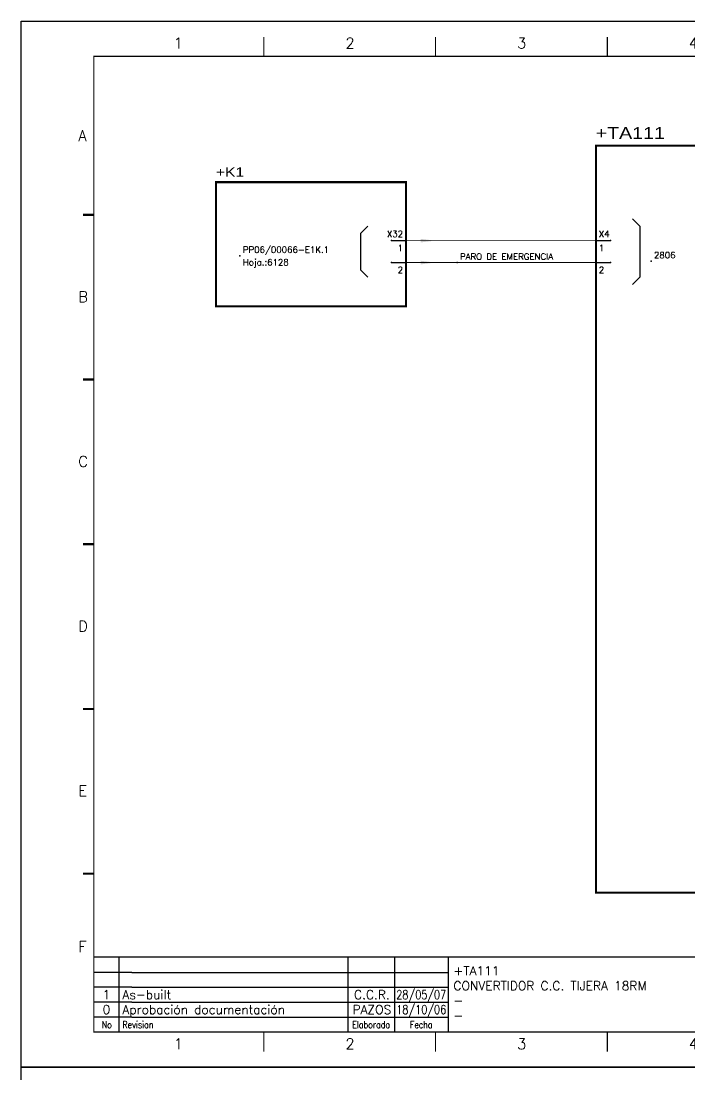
# Model space of a CAD drawing. Extents: x -4 to 416, y -4762 to 287.
# Drawn here: x -3.7 to 186.3, y -12.4 to 286.8 of the extents above; entities that cross this region are included whole.
import ezdxf
from ezdxf.enums import TextEntityAlignment as Align

# ---------------------------------------------------------------- set-up
doc = ezdxf.new("R2010")
doc.units = 0
doc.header["$LTSCALE"] = 10
doc.header["$MEASUREMENT"] = 0
doc.linetypes.add('DASHDOT', pattern=[1, 0.5, -0.25, 0, -0.25])
doc.layers.get('0').update_dxf_attribs({"linetype": 'CONTINUOUS'})
for name, color, linetype in [('1', 7, 'CONTINUOUS'), ('10', 5, 'CONTINUOUS'), ('2', 7, 'CONTINUOUS'), ('8', 1, 'CONTINUOUS'), ('9', 6, 'CONTINUOUS'), ('DIBUJO', 7, 'CONTINUOUS'), ('NODE', 7, 'CONTINUOUS')]:
    doc.layers.add(name, color=color, linetype=linetype)
doc.styles.add('HELV', font='HELVBLD.SHX', dxfattribs={"width": 1.2})
doc.styles.add('HELVETICA', font='HELV.SHX')
doc.styles.add('LABEL', font='SIMPLEX', dxfattribs={"width": 0.8, "height": 4})
doc.styles.add('ROMANS', font='romans')
doc.styles.get("Standard").update_dxf_attribs({"font": 'simplex'})

# ---------------------------------------------------------------- blocks, each defined once
blk = doc.blocks.new('newcajec')
at = {"layer": '1'}
for p, q in [((179.4, 20.84999999999999), (0.1303441721052074, 20.84999999999999)), ((7, 20.84999999999999), (7, 0)), ((71, 20.84999999999999), (71, 0)), ((84, 20.84999999999999), (84, 0.08964143426294768)), ((99, 20.84999999999999), (99, 0)), ((215.2, 20.79999999999999), (215.2, 0)), ((184.6434108527132, 20.17582254554676), (184.806079472624, 20.01315011347727)), ((184.806079472624, 20.01315011347727), (185.1814685954953, 20.25090212957883)), ((10.6, 16.64), (0, 16.64)), ((10.6, 16.64), (99.00000000000001, 16.64)), ((10.6, 12.48), (0, 12.48)), ((10.6, 12.48), (99.00000000000001, 12.48)), ((179.4, 13.86666666), (215.2, 13.86666666)), ((368, 14.06084184883153), (368, 0)), ((10.6, 8.32), (0, 8.32)), ((10.6, 8.32), (99.00000000000001, 8.32)), ((179.4, 6.93333333), (267.6330803594942, 6.93333333)), ((267.6330803594942, 6.93333333), (302.5, 6.93333333)), ((270.6330803594942, 6.908826233307309), (270.6330803594942, 0)), ((282.0665401797471, 6.93333333), (282.0665401797471, 0)), ((368, 6.93333333), (383, 6.93333333)), ((10.6, 4.16), (0, 4.16)), ((10.6, 4.16), (99.00000000000001, 4.16))]:
    blk.add_line(p, q, dxfattribs=at)
for points in [[(47.50000000000003, 272.5, 0.3, 0.3, 0), (47.50000000000003, 277.9125820568927, 0.3, 0.3, 0)], [(95.50000000000003, 272.5, 0.3, 0.3, 0), (95.50000000000003, 277.9125820568927, 0.3, 0.3, 0)], [(143.5000000000001, 272.5, 0.3, 0.3, 0), (143.5000000000001, 277.9125820568927, 0.3, 0.3, 0)], [(191.5000000000001, 272.5, 0.3, 0.3, 0), (191.5000000000001, 277.9125820568927, 0.3, 0.3, 0)], [(239.5000000000001, 272.5, 0.3, 0.3, 0), (239.5000000000001, 277.9125820568927, 0.3, 0.3, 0)], [(287.5000000000001, 272.5, 0.3, 0.3, 0), (287.5000000000001, 277.9125820568927, 0.3, 0.3, 0)], [(335.5000000000001, 272.5, 0.3, 0.3, 0), (335.5000000000001, 277.9125820568927, 0.3, 0.3, 0)], [(-2.989059080962793, 228.2254404700672, 0.6, 0.6, 0), (-0.1817779831361044, 228.2254404700672, 0.6, 0.6, 0)], [(383.0109409190372, 228.2254404700672, 0.6, 0.6, 0), (385.8182220168639, 228.2254404700672, 0.6, 0.6, 0)], [(-2.989059080962793, 182.2254404700672, 0.6, 0.6, 0), (-0.1817779831361044, 182.2254404700672, 0.6, 0.6, 0)], [(383.0109409190372, 182.2254404700672, 0.6, 0.6, 0), (385.8182220168639, 182.2254404700672, 0.6, 0.6, 0)], [(-2.989059080962793, 136.2254404700672, 0.6, 0.6, 0), (-0.1817779831361044, 136.2254404700672, 0.6, 0.6, 0)], [(383.0109409190372, 136.2254404700672, 0.6, 0.6, 0), (385.8182220168639, 136.2254404700672, 0.6, 0.6, 0)], [(-2.989059080962793, 90.2254404700672, 0.6, 0.6, 0), (-0.1817779831361044, 90.2254404700672, 0.6, 0.6, 0)], [(383.0109409190372, 90.2254404700672, 0.6, 0.6, 0), (385.8182220168639, 90.2254404700672, 0.6, 0.6, 0)], [(-2.989059080962793, 44.22544047006719, 0.6, 0.6, 0), (-0.1817779831361044, 44.22544047006719, 0.6, 0.6, 0)], [(383.0109409190372, 44.22544047006719, 0.6, 0.6, 0), (385.8182220168639, 44.22544047006719, 0.6, 0.6, 0)], [(383, 20.79999999999999, 0.3, 0.3, 0), (179.4, 20.79999999999999, 0.3, 0.3, 0), (179.4, 0, 0.3, 0.3, 0)], [(302.5, 20.79999999999999, 0.3, 0.3, 0), (302.5, 0, 0.3, 0.3, 0)], [(302.5, 14, 0.3, 0.3, 0), (383, 14, 0.3, 0.3, 0)], [(47.50000000000004, -5.50000000000002, 0.3, 0.3, 0), (47.50000000000004, -0.08741794310727435, 0.3, 0.3, 0)], [(95.50000000000003, -5.50000000000002, 0.3, 0.3, 0), (95.50000000000003, -0.08741794310727435, 0.3, 0.3, 0)], [(143.5000000000001, -5.50000000000002, 0.3, 0.3, 0), (143.5000000000001, -0.08741794310727435, 0.3, 0.3, 0)], [(191.5000000000001, -5.50000000000002, 0.3, 0.3, 0), (191.5000000000001, -0.08741794310727435, 0.3, 0.3, 0)], [(239.5000000000001, -5.50000000000002, 0.3, 0.3, 0), (239.5000000000001, -0.08741794310727435, 0.3, 0.3, 0)], [(287.5000000000001, -5.50000000000002, 0.3, 0.3, 0), (287.5000000000001, -0.08741794310727435, 0.3, 0.3, 0)], [(335.5000000000001, -5.50000000000002, 0.3, 0.3, 0), (335.5000000000001, -0.08741794310727435, 0.3, 0.3, 0)]]:
    blk.add_lwpolyline(points, format="xyseb", dxfattribs=at)
at = {"layer": '1', "const_width": 0.3}
blk.add_lwpolyline([(0, 0), (0, 272.5), (383, 272.5), (383, 0)], close=True, dxfattribs=at)
at = {"layer": '2', "color": 14}
for p, q in [((221.418090625, 4.694274193107214), (221.418090625, 5.808488255607214)), ((221.418090625, 2.465846068107213), (221.418090625, 3.580060130607212))]:
    blk.add_line(p, q, dxfattribs=at)
for points in [[(220.05064609375, 5.808488255607214), (220.05064609375, 6.922702318107211), (226.73593046875, 5.808488255607214), (226.73593046875, 6.922702318107211)], [(221.418090625, 2.465846068107213), (220.05064609375, 2.465846068107213), (221.418090625, 5.808488255607214), (220.05064609375, 5.808488255607214)], [(221.418090625, 4.694274193107214), (224.254271875, 4.694274193107214), (221.418090625, 3.580060130607212), (224.254271875, 3.580060130607212)], [(224.254271875, 5.808488255607214), (225.3684859375, 5.808488255607214), (225.3684859375, 4.694274193107214)], [(224.254271875, 3.580060130607212), (225.3684859375, 3.580060130607212), (225.3684859375, 2.465846068107213)], [(225.3684859375, 5.808488255607214), (226.73593046875, 5.808488255607214), (225.3684859375, 1.351632005607213), (226.73593046875, 1.351632005607213)], [(224.254271875, 0.2374179431072125), (224.254271875, 2.465846068107213), (220.05064609375, 0.2374179431072125), (220.05064609375, 2.465846068107213)], [(226.73593046875, 1.351632005607213), (226.73593046875, 0.2374179431072125), (224.254271875, 1.351632005607213), (224.254271875, 0.2374179431072125)]]:
    blk.add_solid(points, dxfattribs=at)
at = {"layer": '1', "style": 'ROMANS'}
for s, p in [('1', (22.29321663019694, 274.6822757111598)), ('2', (70.29321663019694, 274.6822757111598)), ('3', (118.2932166301969, 274.6822757111598)), ('4', (166.2932166301969, 274.6822757111598)), ('5', (214.2932166301969, 274.6822757111598)), ('6', (262.293216630197, 274.6822757111598)), ('7', (310.293216630197, 274.6822757111598)), ('8', (357.793216630197, 274.6822757111598)), ('A', (-4.369531937893967, 248.8361050328228)), ('A', (384.130468062106, 248.8361050328228)), ('B', (-4.369531937893967, 203.8361050328228)), ('B', (384.130468062106, 203.8361050328228)), ('C', (-4.369531937893967, 157.8361050328228)), ('C', (384.130468062106, 157.8361050328228)), ('D', (-4.369531937893967, 111.8361050328228)), ('D', (384.130468062106, 111.8361050328228)), ('E', (-4.369531937893967, 65.8361050328228)), ('E', (384.130468062106, 65.8361050328228)), ('F', (-4.369531937893967, 22.33610503282279)), ('F', (384.130468062106, 22.33610503282279)), ('1', (22.29321663019694, -4.817724288840244)), ('2', (70.29321663019694, -4.817724288840244)), ('3', (118.2932166301969, -4.817724288840244)), ('4', (166.2932166301969, -4.817724288840244)), ('5', (214.2932166301969, -4.817724288840244)), ('6', (262.293216630197, -4.817724288840244)), ('7', (310.293216630197, -4.817724288840244)), ('8', (357.793216630197, -4.817724288840244))]:
    blk.add_text(s, height=3, dxfattribs=at).set_placement(p)
at = {"layer": '1', "style": 'LABEL', "width": 0.8}
for s, p in [('Diseno comprobado por', (179.7314614292997, 18.27223571085374)), ('Dibujo comprobado por', (179.8050291925395, 11.4678814488418)), ('Hoja', (368.3783582875667, 11.66394739740196)), ('Dibujado por', (179.8266890074166, 4.640500723763907)), ('Fecha', (285.7145387337263, 4.296982269486556)), ('Cont', (368.4287365512884, 4.459855685207977)), ('No', (2.226666121281127, 1.047317943107212)), ('Revision', (7.999999999999986, 1.047317943107211))]:
    blk.add_text(s, height=2, dxfattribs=at).set_placement(p)
for s, p in [('Dept', (274.6061509242405, 4.441269529660175)), ('Elaborado', (77.5, 1.047317943107211)), ('Fecha', (91.5, 1.047317943107211))]:
    blk.add_text(s, height=2, dxfattribs=at).set_placement(p, align=Align.CENTER)
at = {"layer": '10', "style": 'ROMANS'}
for tag, p in [('REV41', (3.5, 18.74499999999998)), ('REV43', (77.69972273858866, 18.74499999999998)), ('REV31', (3.5, 14.58499999999999)), ('REV33', (77.69972273858866, 14.58499999999999)), ('REV21', (3.5, 10.42499999999999)), ('REV23', (77.69972273858866, 10.42499999999999)), ('REV11', (3.5, 6.265000000000002)), ('REV13', (77.69972273858866, 6.265000000000002))]:
    blk.add_attdef(tag, text='', height=2.5, dxfattribs=at).set_placement(p, align=Align.MIDDLE)
for tag, p, height in [('REV42', (7.999999999999986, 17.49499999999998), 2.5), ('SHEETNAME1', (100.5, 15.82514432423481), 2.5), ('DOCUMENTTYPE', (216.431556680333, 16.80300784715599), 2.5), ('NOTA', (305.324267012746, 15.80181941457773), 3), ('REV32', (7.999999999999986, 13.33499999999999), 2.5), ('DESIGNCHECK', (180.7368689439597, 14.83229733012664), 2.5), ('OBJECT', (216.431556680333, 12.40274635088354), 2.5), ('SHEETNAME2', (100.5, 11.66514432423481), 2.5), ('ORDER', (305.324267012746, 7.301819414577723), 4.5), ('REV22', (7.999999999999986, 9.174999999999999), 2.5), ('SHEETNAME3', (100.5, 7.505144324234807), 2.5), ('DRAWINGCHECK', (180.5313437479052, 7.714149530439984), 2.5), ('CUSTOMER', (216.431556680333, 8.084891464683468), 2.5), ('REV12', (7.999999999999986, 5.015000000000002), 2.5), ('SHEETNAME4', (100.5, 3.345144324234811), 2.5), ('USER', (180.634361454448, 0.7089454855303376), 2.5), ('DEPARTMENT', (271.9308878022507, 1.045088830057653), 2.5), ('DOCUMENT_ID', (305.324267012746, 0.9341589120460885), 4.4)]:
    blk.add_attdef(tag, p, '', height=height, dxfattribs=at)
for tag, width, p, p2 in [('REV44', 1.221199022953692, (84.52509332113708, 17.49499999999998), (98.48165358346499, 17.49499999999998)), ('REV34', 1.221199022953692, (84.52509332113708, 13.33499999999998), (98.48165358346499, 13.33499999999998)), ('REV24', 1.221199022953692, (84.52509332113708, 9.174999999999988), (98.48165358346499, 9.174999999999988)), ('REV14', 1.221199022953692, (84.52509332113708, 5.014999999999999), (98.48165358346499, 5.014999999999999)), ('CREATED2', 7.039914616041486, (282.7069601254168, 1.045088830057653), (301.1448317388588, 1.045088830057653))]:
    blk.add_attdef(tag, text='', height=2.5, dxfattribs=dict(at, width=width)).set_placement(p, p2, align=Align.FIT)
for tag, p in [('SHEET', (382, 7.433333330000005)), ('NEXTSHEET', (382, 0.5000000000000018))]:
    blk.add_attdef(tag, text='', height=2.5, dxfattribs=at).set_placement(p, align=Align.RIGHT)
at = {"layer": 'DIBUJO', "color": 14, "style": 'HELVETICA', "width": 1.3}
blk.add_text('RUSSULA S.A.', height=3, dxfattribs=at).set_placement((229, 2.191446348186597))
blk = doc.blocks.new('NOD', base_point=(237.5, 170))
at = {"layer": 'NODE'}
blk.add_point((237.5, 170), dxfattribs=at)
blk = doc.blocks.new('$$PLL21')
blk.add_line((-2.5, 0), (2.5, 0))
at = {"layer": '2'}
for p in [(-2.5, 0), (2.5, 0)]:
    blk.add_blockref('NOD', p, dxfattribs=at)
at = {"layer": '8'}
blk.add_attdef('*A', (-1.5, -3.574999999999989), '', height=2.15, dxfattribs=at)
at = {"layer": '9'}
blk.add_attdef('ID', (-1.5, 1.25), '', height=2.15, dxfattribs=at)
blk = doc.blocks.new('$PP313')
at = {"layer": '2'}
blk.add_blockref('NOD', (0, 0), dxfattribs=at)
at = {"layer": '8'}
blk.add_attdef('1A', (1, -3.324999999999989), '', height=2.15, dxfattribs=at)
at = {"layer": '9'}
blk.add_attdef('ID', (1, 1), '', height=2.15, dxfattribs=at)
blk = doc.blocks.new('$$PLR12')
blk.add_line((-2.5, 0), (2.5, 0))
at = {"layer": '2'}
for p in [(-2.5, 0), (2.5, 0)]:
    blk.add_blockref('NOD', p, dxfattribs=at)
at = {"layer": '8'}
blk.add_attdef('*A', text='', height=2.15, dxfattribs=at).set_placement((1.5, -3.574999999999989), align=Align.RIGHT)
at = {"layer": '9'}
blk.add_attdef('ID', text='', height=2.15, dxfattribs=at).set_placement((1.5, 1.25), align=Align.RIGHT)

msp = doc.modelspace()

# ---------------------------------------------------------------- linework, layer by layer
at = {"layer": '2'}
for p, q in [((169.9787706104085, 230.6515286223197), (172.0535846638667, 228.5767145688615)), ((94.82208867282857, 228.5767145688615), (92.74727461937016, 226.5019005154034)), ((172.0535846638667, 228.5767145688615), (172.0535846638667, 214.0530161946542)), ((92.74727461937016, 226.5019005154034), (92.74727461937016, 216.1278302481124)), ((92.74727461937016, 216.1278302481124), (94.82208867282857, 214.0530161946542)), ((172.0535846638667, 214.0530161946542), (169.9787706104085, 211.978202141196))]:
    msp.add_line(p, q, dxfattribs=at)
at = {"layer": '2', "color": 3, "linetype": 'DASHDOT'}
for points in [[(159.6047003431176, 251.3996691569016, 0.5809479349682924, 0.5809479349682924, 0), (259.1957749091106, 251.3996691569016, 0.5809479349682924, 0.5809479349682924, 0), (259.1957749091106, 39.35416463199662, 0.5809479349682924, 0.5809479349682924, 0), (159.6047003431176, 39.35416463199662, 0.5809479349682924, 0.5809479349682924, 0), (159.6047003431176, 251.3996691569016, 0.5809479349682924, 0.5809479349682924, 0)], [(51.71436956329188, 241.0255988896107, 0.5809479349682924, 0.5809479349682924, 0), (105.6595349532047, 241.0255988896107, 0.5809479349682924, 0.5809479349682924, 0), (105.6595349532047, 205.7537599808215, 0.5809479349682924, 0.5809479349682924, 0), (51.71436956329188, 205.7537599808215, 0.5809479349682924, 0.5809479349682924, 0), (51.71436956329188, 241.0255988896107, 0.5809479349682924, 0.5809479349682924, 0)]]:
    msp.add_lwpolyline(points, format="xyseb", dxfattribs=at)
at = {"layer": '2'}
for points in [[(163.754328450034, 224.4270864619452, 0.2489776864149825, 0.2489776864149825, 0), (101.5099068462884, 224.4270864619452, 0.2489776864149825, 0.2489776864149825, 0)], [(163.754328450034, 218.2026443015706, 0.2489776864149825, 0.2489776864149825, 0), (101.5099068462884, 218.2026443015706, 0.2489776864149825, 0.2489776864149825, 0)]]:
    msp.add_lwpolyline(points, format="xyseb", dxfattribs=at)
for points in [[(113.9587911670375, 224.4270864619452), (109.8091630601211, 223.9083829485807), (109.8091630601211, 224.9457899753097)], [(113.9587911670375, 218.2026443015706), (109.8091630601211, 217.6839407882061), (109.8091630601211, 218.7213478149352)]]:
    msp.add_solid(points, dxfattribs=at)
at = {"layer": 'DIBUJO'}
for points in [[(-3.675229357798329, 286.7625820568917), (416.3247706422017, 286.7625820568917), (416.3247706422017, -10.23741794310826), (-3.675229357798329, -10.23741794310826), (-3.675229357798329, 286.7625820568917)], [(-3.675229357798344, -10.23741794310826), (416.3247706422017, -10.23741794310826), (416.3247706422017, -307.2374179431083), (-3.675229357798344, -307.2374179431083), (-3.675229357798344, -10.23741794310826)]]:
    msp.add_lwpolyline(points, dxfattribs=at)

# ---------------------------------------------------------------- block references
at = {"layer": '2', "color": 7}
ref = msp.add_blockref('newcajec', (17.00000000000001, -0.2181060348921902), dxfattribs=dict(at, xscale=1.016442892079945, yscale=1.016442892079945, zscale=1.016442892079945))
ref.add_attrib('REV24', '28/05/07', dxfattribs={"layer": '10', "height": 2.541107230199862, "style": 'ROMANS', "width": 0.7281683615127607}).set_placement((102.9149303086638, 9.107757499941293), (117.1009767851924, 9.107757499941293), align=Align.FIT)
ref.add_attrib('SHEETNAME3', '-', (119.1525106540344, 7.410444567510421), dxfattribs={"layer": '10', "height": 2.541107230199862, "style": 'ROMANS'})
ref.add_attrib('SHEETNAME2', 'CONVERTIDOR C.C. TIJERA 18RM', (119.1525106540344, 11.638846998563), dxfattribs={"layer": '10', "height": 2.541107230199862, "style": 'ROMANS'})
ref.add_attrib('SHEETNAME1', '+TA111', (119.1525106540344, 15.86724942961556), dxfattribs={"layer": '10', "height": 2.541107230199862, "style": 'ROMANS'})
ref.add_attrib('USER', 'J.PAZOS', (200.6045127657732, 0.502496564747287), dxfattribs={"layer": '10', "height": 2.541107230199862, "style": 'ROMANS'})
ref.add_attrib('DRAWINGCHECK', 'J.L.C.C.', (200.4998011501995, 7.622886423765376), dxfattribs={"layer": '10', "height": 2.541107230199862, "style": 'ROMANS'})
ref.add_attrib('DESIGNCHECK', 'J.M. CEDEIRA', (200.7087057748724, 14.85807715953138), dxfattribs={"layer": '10', "height": 2.541107230199862, "style": 'ROMANS'})
ref.add_attrib('REV22', 'As-built', (25.13154313663956, 9.107757499941304), dxfattribs={"layer": '10', "height": 2.541107230199862, "style": 'ROMANS'})
ref.add_attrib('REV12', 'Aprobación documentación', (25.13154313663956, 4.879355068888737), dxfattribs={"layer": '10', "height": 2.541107230199862, "style": 'ROMANS'})
ref.add_attrib('REV21', '1', dxfattribs={"layer": '10', "height": 2.541107230199862, "style": 'ROMANS'}).set_placement((20.55755012227982, 10.37831111504123), align=Align.MIDDLE)
ref.add_attrib('REV11', '0', dxfattribs={"layer": '10', "height": 2.541107230199862, "style": 'ROMANS'}).set_placement((20.55755012227982, 6.149908683988667), align=Align.MIDDLE)
ref.add_attrib('SHEETNAME4', '-', (119.1525106540344, 3.182042136457854), dxfattribs={"layer": '10', "height": 2.541107230199862, "style": 'ROMANS'})
ref.add_attrib('REV14', '18/10/06', dxfattribs={"layer": '10', "height": 2.541107230199862, "style": 'ROMANS', "width": 0.7281683615127605}).set_placement((102.9149303086638, 4.879355068888733), (117.1009767851924, 4.879355068888733), align=Align.FIT)
ref.add_attrib('REV23', 'C.C.R.', dxfattribs={"layer": '10', "height": 2.541107230199862, "style": 'ROMANS'}).set_placement((95.97733089422093, 10.37831111504123), align=Align.MIDDLE)
ref.add_attrib('REV13', 'PAZOS', dxfattribs={"layer": '10', "height": 2.541107230199862, "style": 'ROMANS'}).set_placement((95.97733089422093, 6.149908683988667), align=Align.MIDDLE)
ref.add_attrib('DOCUMENT_ID', 'PP06/0066-E1A.11', (327.3446809846248, 0.7314131513301909), dxfattribs={"layer": '10', "height": 4.472348725151758, "style": 'ROMANS', "width": 0.9})
ref.add_attrib('ORDER', 'PP06/0066', (327.3446809846248, 7.203776408306682), dxfattribs={"layer": '10', "height": 4.573993014359752, "style": 'ROMANS'})
ref.add_attrib('CUSTOMER', 'ACINDAR', (236.9903174095222, 7.999724427623136), dxfattribs={"layer": '10', "height": 2.541107230199862, "style": 'ROMANS'})
ref.add_attrib('OBJECT', 'TREN DE ROLLOS Y BARRAS', (236.9903174095222, 12.38857733573386), dxfattribs={"layer": '10', "height": 2.541107230199862, "style": 'ROMANS'})
ref.add_attrib('DOCUMENTTYPE', 'ESQUEMA ELECTRICO', (236.9903174095222, 16.86119185691305), dxfattribs={"layer": '10', "height": 2.541107230199862, "style": 'ROMANS'})
ref.add_attrib('CREATED2', '05/10/06', dxfattribs={"layer": '10', "height": 2.541107230199862, "style": 'ROMANS', "width": 0.9619759102665372}).set_placement((304.3554801610083, 0.8441670780120569), (323.096523707574, 0.8441670780120569), align=Align.FIT)
ref.add_attrib('DEPARTMENT', 'ELEC', (293.4022180435866, 0.8441670780120569), dxfattribs={"layer": '10', "height": 2.541107230199862, "style": 'ROMANS'})
ref.add_attrib('NEXTSHEET', '2802', dxfattribs={"layer": '10', "height": 2.541107230199862, "style": 'ROMANS'}).set_placement((405.2811847745389, 0.2901154111477844), align=Align.RIGHT)
ref.add_attrib('SHEET', '2800', dxfattribs={"layer": '10', "height": 2.541107230199862, "style": 'ROMANS'}).set_placement((405.2811847745389, 7.337452792847262), align=Align.RIGHT)
at = {"layer": '2'}
for name, p, xscale, yscale, zscale, values in [('$$PLR12', (103.5847208997466, 224.4270864619452), 0.829925621383275, 0.829925621383275, 0.829925621383275, {'ID': 'X32', '*A': '1'}), ('$$PLL21', (161.6795143965758, 224.4270864619452), 0.829925621383275, 0.829925621383275, 0.829925621383275, {'ID': 'X4', '*A': '1'}), ('$PP313', (58.51637638339301, 220.1312836613767), 0.82992562138328, 0.82992562138328, 0.82992562138328, {'ID': 'PP06/00066-E1K.1', '1A': 'Hoja.:6128'}), ('$$PLR12', (103.5847208997466, 218.2026443015706), 0.829925621383275, 0.829925621383275, 0.829925621383275, {'*A': '2'}), ('$$PLL21', (161.6795143965758, 218.2026443015706), 0.829925621383275, 0.829925621383275, 0.829925621383275, {'*A': '2'})]:
    msp.add_blockref(name, p, dxfattribs=dict(at, xscale=xscale, yscale=yscale, zscale=zscale)).add_auto_attribs(values)
ref = msp.add_blockref('$PP313', (120.183233327412, 218.2026443015706), dxfattribs=dict(at, xscale=0.829925621383275, yscale=0.829925621383275, zscale=0.829925621383275))
ref.add_attrib('ID', 'PARO DE EMERGENCIA', (121.0131589487954, 219.0325699229539), dxfattribs={"layer": '9', "height": 1.784340085974041})
ref = msp.add_blockref('$PP313', (175.2821029114244, 218.5897260739779), dxfattribs=dict(at, xscale=0.829925621383275, yscale=0.829925621383275, zscale=0.829925621383275))
ref.add_attrib('ID', '2806', (176.1120285328076, 219.4196516953612), dxfattribs={"layer": '9', "height": 1.784340085974041})

# ---------------------------------------------------------------- texts
at = {"layer": '2', "style": 'HELV', "width": 1.2}
for s, height, p in [('+TA111', 3.3197024855331, (159.5581944947016, 253.3312928381569)), ('+K1', 2.65576198842648, (51.67716488455913, 242.5708978346149))]:
    msp.add_text(s, height=height, dxfattribs=at).set_placement(p)

doc.saveas('drawing.dxf')
